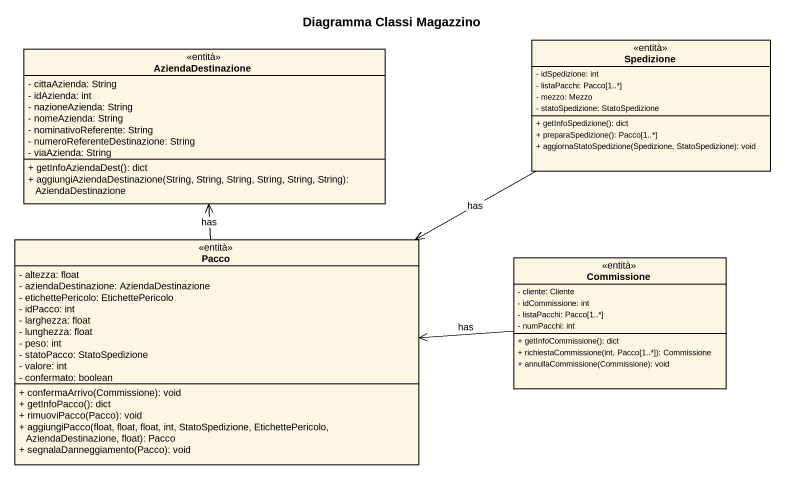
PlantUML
@startuml
title Diagramma Classi Magazzino
hide circle
hide empty members
skinparam classAttributeIconSize 0
class Spedizione <<entità>> {
  - idSpedizione: int
  - listaPacchi: Pacco[1..*]
  - mezzo: Mezzo
  - statoSpedizione: StatoSpedizione
  + getInfoSpedizione(): dict
  + preparaSpedizione(): Pacco[1..*]
  + aggiornaStatoSpedizione(Spedizione, StatoSpedizione): void
}
class AziendaDestinazione <<entità>> {
  - cittaAzienda: String
  - idAzienda: int
  - nazioneAzienda: String
  - nomeAzienda: String
  - nominativoReferente: String
  - numeroReferenteDestinazione: String
  - viaAzienda: String
  + getInfoAziendaDest(): dict
  + aggiungiAziendaDestinazione(String, String, String, String, String, String): AziendaDestinazione
}
class Pacco <<entità>> {
  - altezza: float
  - aziendaDestinazione: AziendaDestinazione
  - etichettePericolo: EtichettePericolo
  - idPacco: int
  - larghezza: float
  - lunghezza: float
  - peso: int
  - statoPacco: StatoSpedizione
  - valore: int
  - confermato: boolean
  + confermaArrivo(Commissione): void
  + getInfoPacco(): dict
  + rimuoviPacco(Pacco): void
  + aggiungiPacco(float, float, float, int, StatoSpedizione, EtichettePericolo, AziendaDestinazione, float): Pacco
  + segnalaDanneggiamento(Pacco): void
}
class Commissione <<entità>> {
  - cliente: Cliente
  - idCommissione: int
  - listaPacchi: Pacco[1..*]
  - numPacchi: int
  + getInfoCommissione(): dict
  + richiestaCommissione(int, Pacco[1..*]): Commissione
  + annullaCommissione(Commissione): void
}
Pacco <-right- Spedizione : has
Pacco -up-> AziendaDestinazione : has
Commissione -left-> Pacco : has
@enduml
